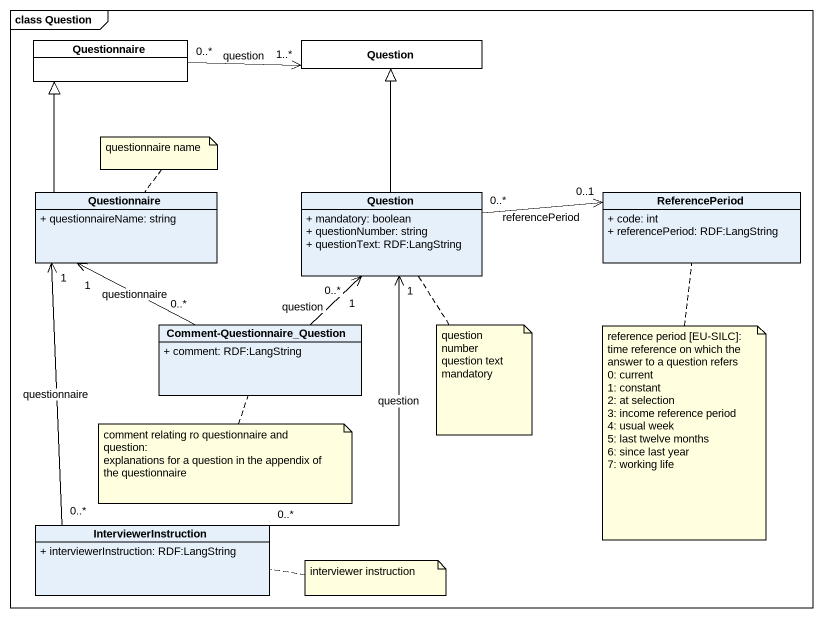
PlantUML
@startuml
mainframe class Question
hide circle
hide empty members
skinparam classAttributeIconSize 0
class Questionnaire #FFFFFF
class Question #FFFFFF
class "Questionnaire" as Questionnaire_2 {
  + questionnaireName: string
}
class "Question" as Question_2 {
  + mandatory: boolean
  + questionNumber: string
  + questionText: RDF:LangString
}
class ReferencePeriod {
  + code: int
  + referencePeriod: RDF:LangString
}
class "Comment-Questionnaire_Question" as Comment_Questionnaire {
  + comment: RDF:LangString
}
class InterviewerInstruction {
  + interviewerInstruction: RDF:LangString
}
Questionnaire "0..*" -right-> "1..*" Question : question
Questionnaire_2 -up-|> Questionnaire
Question_2 -up-|> Question
Question_2 "0..*" -right-> "0..1" ReferencePeriod : referencePeriod
Comment_Questionnaire "0..*" -up-> "1" Questionnaire_2 : questionnaire
Comment_Questionnaire "0..*" -up-> "1" Question_2 : question
InterviewerInstruction "0..*" -up-> "1" Questionnaire_2 : questionnaire
InterviewerInstruction "0..*" -up-> "1" Question_2 : question
note top of Questionnaire_2 : questionnaire name
note bottom of Question_2
  question number
  question text
  mandatory
end note
note bottom of ReferencePeriod
  reference period [EU-SILC]:
  time reference on which the answer to a question refers
  0: current
  1: constant
  2: at selection
  3: income reference period
  4: usual week
  5: last twelve months
  6: since last year
  7: working life
end note
note bottom of Comment_Questionnaire
  comment relating ro questionnaire and question:
  explanations for a question in the appendix of the questionnaire
end note
note right of InterviewerInstruction : interviewer instruction
@enduml
